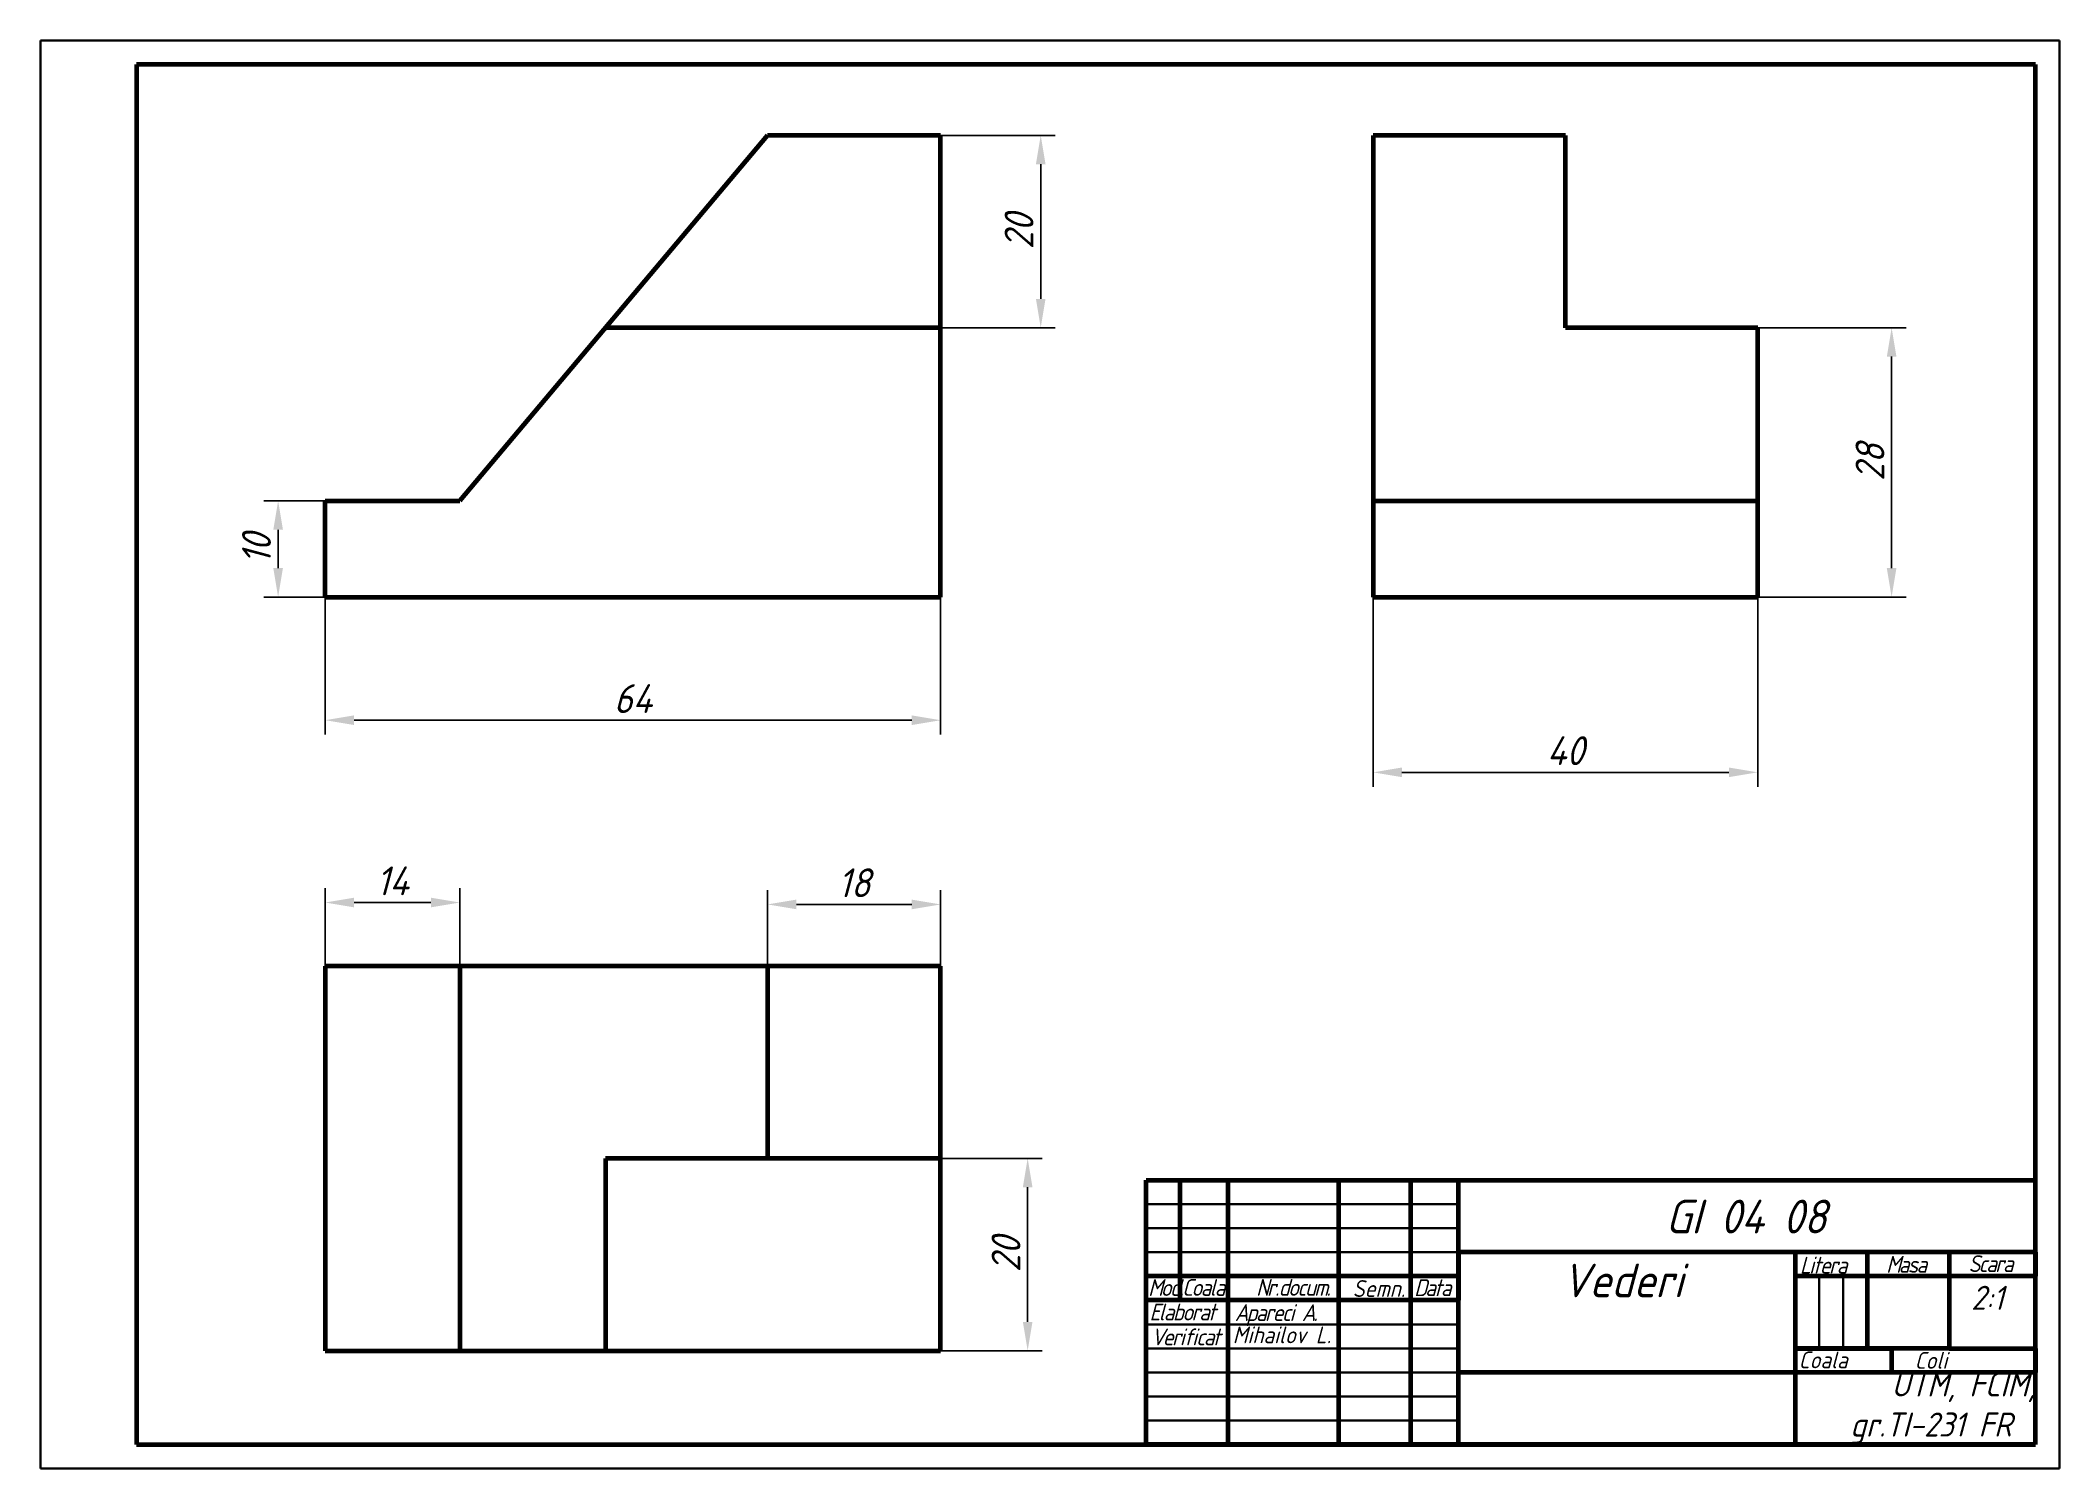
# Model space of a CAD drawing. Header units: millimetres. Extents: x 0 to 420, y 0 to 297.
import ezdxf

# ---------------------------------------------------------------- set-up
doc = ezdxf.new("R2010")
doc.units = ezdxf.units.MM
for name, color, linetype, lineweight in [('Contur', 162, 'Continuous', 70), ('Cote', 143, 'Continuous', 50), ('Subtire', 173, 'Continuous', 35), ('Text 3.5', 165, 'Continuous', 35), ('Text 5', 166, 'Continuous', 50), ('Text 7', 136, 'Continuous', 70)]:
    doc.layers.add(name, color=color, linetype=linetype, lineweight=lineweight)
doc.styles.get("Standard").update_dxf_attribs({"font": 'isocp.shx', "oblique": 15})
doc.dimstyles.new('ISO-25', dxfattribs={"dimscale": 1.5, "dimtxt": 4, "dimasz": 4, "dimexe": 2, "dimexo": 0, "dimgap": 1, "dimtad": 1, "dimtoh": 1, "dimlfac": 0.5, "dimtxsty": 'Standard', "dimcen": 0, "dimadec": 0, "dimazin": 0, "dimtfac": 1, "dimtmove": 0, "dimatfit": 3, "dimldrblk": 'DOT', "dimfxl": 1, "dimlwd": 25, "dimlwe": 25, "dimarcsym": 0})

# ---------------------------------------------------------------- blocks, each defined once
blk = doc.blocks.new('*D37')
at = {"layer": 'Cote', "color": 0, "lineweight": 25, "transparency": 16777216}
for p, q in [((59.24, 104.52), (59.24, 120.72)), ((65.24, 117.72), (81.24, 117.72)), ((87.24, 104.52), (87.24, 120.72))]:
    blk.add_line(p, q, dxfattribs=at)
at = {"layer": 'Cote', "color": 0, "transparency": 16777216}
for points in [[(65.24, 118.72), (65.24, 116.72), (59.24, 117.72)], [(81.24, 118.72), (81.24, 116.72), (87.24, 117.72)]]:
    blk.add_solid(points, dxfattribs=at)
at = {"layer": 'Defpoints', "color": 0, "transparency": 16777216}
for p in [(87.24, 117.72), (59.24, 104.52), (87.24, 104.52)]:
    blk.add_point(p, dxfattribs=at)
at = {"layer": 'Cote', "color": 0, "transparency": 16777216, "insert": (73.24, 122.22), "char_height": 6, "attachment_point": 5}
blk.add_mtext('14', dxfattribs=at)
blk = doc.blocks.new('_Dot')
at = {"color": 0, "linetype": 'ByBlock', "lineweight": -2}
blk.add_line((-0.5, 0), (-1, 0), dxfattribs=at)
at = {"color": 0, "linetype": 'ByBlock', "const_width": 0.5}
blk.add_lwpolyline([(-0.25, 0, 1), (0.25, 0, 1)], format="xyb", close=True, dxfattribs=at)
blk = doc.blocks.new('*D38')
at = {"layer": 'Cote', "color": 0, "lineweight": 25, "transparency": 16777216}
for p, q in [((59.24, 201.25), (46.45, 201.25)), ((49.45, 195.25), (49.45, 187.25)), ((59.24, 181.25), (46.45, 181.25))]:
    blk.add_line(p, q, dxfattribs=at)
at = {"layer": 'Cote', "color": 0, "transparency": 16777216}
for points in [[(48.45, 195.25), (50.45, 195.25), (49.45, 201.25)], [(48.45, 187.25), (50.45, 187.25), (49.45, 181.25)]]:
    blk.add_solid(points, dxfattribs=at)
at = {"layer": 'Defpoints', "color": 0, "transparency": 16777216}
for p in [(59.24, 201.25), (49.45, 181.25), (59.24, 181.25)]:
    blk.add_point(p, dxfattribs=at)
at = {"layer": 'Cote', "color": 0, "transparency": 16777216, "insert": (44.95, 191.25), "char_height": 6, "attachment_point": 5, "rotation": 90}
blk.add_mtext('10', dxfattribs=at)
blk = doc.blocks.new('*D39')
at = {"layer": 'Cote', "color": 0, "lineweight": 25, "transparency": 16777216}
for p, q in [((187.24, 277.25), (211.07, 277.25)), ((208.07, 271.25), (208.07, 243.25)), ((187.24, 237.25), (211.07, 237.25))]:
    blk.add_line(p, q, dxfattribs=at)
at = {"layer": 'Cote', "color": 0, "transparency": 16777216}
for points in [[(207.07, 271.25), (209.07, 271.25), (208.07, 277.25)], [(207.07, 243.25), (209.07, 243.25), (208.07, 237.25)]]:
    blk.add_solid(points, dxfattribs=at)
at = {"layer": 'Defpoints', "color": 0, "transparency": 16777216}
for p in [(187.24, 277.25), (187.24, 237.25), (208.07, 237.25)]:
    blk.add_point(p, dxfattribs=at)
at = {"layer": 'Cote', "color": 0, "transparency": 16777216, "insert": (203.56, 257.25), "char_height": 6, "attachment_point": 5, "rotation": 90}
blk.add_mtext('20', dxfattribs=at)
blk = doc.blocks.new('*D40')
at = {"layer": 'Cote', "color": 0, "lineweight": 25, "transparency": 16777216}
for p, q in [((187.24, 64.52), (208.35, 64.52)), ((205.35, 58.52), (205.35, 30.52)), ((187.24, 24.52), (208.35, 24.52))]:
    blk.add_line(p, q, dxfattribs=at)
at = {"layer": 'Cote', "color": 0, "transparency": 16777216}
for points in [[(204.35, 58.52), (206.35, 58.52), (205.35, 64.52)], [(204.35, 30.52), (206.35, 30.52), (205.35, 24.52)]]:
    blk.add_solid(points, dxfattribs=at)
at = {"layer": 'Defpoints', "color": 0, "transparency": 16777216}
for p in [(187.24, 64.52), (187.24, 24.52), (205.35, 24.52)]:
    blk.add_point(p, dxfattribs=at)
at = {"layer": 'Cote', "color": 0, "transparency": 16777216, "insert": (200.85, 44.52), "char_height": 6, "attachment_point": 5, "rotation": 90}
blk.add_mtext('20', dxfattribs=at)
blk = doc.blocks.new('*D41')
at = {"layer": 'Cote', "color": 0, "lineweight": 25, "transparency": 16777216}
for p, q in [((151.24, 104.52), (151.24, 120.32)), ((187.24, 104.52), (187.24, 120.32)), ((157.24, 117.32), (181.24, 117.32))]:
    blk.add_line(p, q, dxfattribs=at)
at = {"layer": 'Cote', "color": 0, "transparency": 16777216}
for points in [[(157.24, 118.32), (157.24, 116.32), (151.24, 117.32)], [(181.24, 118.32), (181.24, 116.32), (187.24, 117.32)]]:
    blk.add_solid(points, dxfattribs=at)
at = {"layer": 'Defpoints', "color": 0, "transparency": 16777216}
for p in [(187.24, 117.32), (151.24, 104.52), (187.24, 104.52)]:
    blk.add_point(p, dxfattribs=at)
at = {"layer": 'Cote', "color": 0, "transparency": 16777216, "insert": (169.24, 121.82), "char_height": 6, "attachment_point": 5}
blk.add_mtext('18', dxfattribs=at)
blk = doc.blocks.new('*D42')
at = {"layer": 'Cote', "color": 0, "lineweight": 25, "transparency": 16777216}
for p, q in [((59.24, 181.25), (59.24, 152.63)), ((187.24, 181.25), (187.24, 152.63)), ((65.24, 155.63), (181.24, 155.63))]:
    blk.add_line(p, q, dxfattribs=at)
at = {"layer": 'Cote', "color": 0, "transparency": 16777216}
for points in [[(65.24, 156.63), (65.24, 154.63), (59.24, 155.63)], [(181.24, 156.63), (181.24, 154.63), (187.24, 155.63)]]:
    blk.add_solid(points, dxfattribs=at)
at = {"layer": 'Defpoints', "color": 0, "transparency": 16777216}
for p in [(59.24, 181.25), (187.24, 181.25), (187.24, 155.63)]:
    blk.add_point(p, dxfattribs=at)
at = {"layer": 'Cote', "color": 0, "transparency": 16777216, "insert": (123.24, 160.13), "char_height": 6, "attachment_point": 5}
blk.add_mtext('64', dxfattribs=at)
blk = doc.blocks.new('*D43')
at = {"layer": 'Cote', "color": 0, "lineweight": 25, "transparency": 16777216}
for p, q in [((357.21, 237.25), (388.06, 237.25)), ((385.06, 231.25), (385.06, 187.25)), ((357.21, 181.25), (388.06, 181.25))]:
    blk.add_line(p, q, dxfattribs=at)
at = {"layer": 'Cote', "color": 0, "transparency": 16777216}
for points in [[(384.06, 231.25), (386.06, 231.25), (385.06, 237.25)], [(384.06, 187.25), (386.06, 187.25), (385.06, 181.25)]]:
    blk.add_solid(points, dxfattribs=at)
at = {"layer": 'Defpoints', "color": 0, "transparency": 16777216}
for p in [(357.21, 237.25), (357.21, 181.25), (385.06, 181.25)]:
    blk.add_point(p, dxfattribs=at)
at = {"layer": 'Cote', "color": 0, "transparency": 16777216, "insert": (380.56, 209.25), "char_height": 6, "attachment_point": 5, "rotation": 90}
blk.add_mtext('28', dxfattribs=at)
blk = doc.blocks.new('*D44')
at = {"layer": 'Cote', "color": 0, "lineweight": 25, "transparency": 16777216}
for p, q in [((277.21, 181.25), (277.21, 141.79)), ((357.21, 181.25), (357.21, 141.79)), ((283.21, 144.79), (351.21, 144.79))]:
    blk.add_line(p, q, dxfattribs=at)
at = {"layer": 'Cote', "color": 0, "transparency": 16777216}
for points in [[(283.21, 145.79), (283.21, 143.79), (277.21, 144.79)], [(351.21, 145.79), (351.21, 143.79), (357.21, 144.79)]]:
    blk.add_solid(points, dxfattribs=at)
at = {"layer": 'Defpoints', "color": 0, "transparency": 16777216}
for p in [(277.21, 181.25), (357.21, 181.25), (357.21, 144.79)]:
    blk.add_point(p, dxfattribs=at)
at = {"layer": 'Cote', "color": 0, "transparency": 16777216, "insert": (317.21, 149.29), "char_height": 6, "attachment_point": 5}
blk.add_mtext('40', dxfattribs=at)

msp = doc.modelspace()

# ---------------------------------------------------------------- linework, layer by layer
at = {"layer": 'Contur'}
for p, q in [((415, 292), (20, 292)), ((20, 292), (20, 5)), ((415, 5), (415, 292)), ((151.239, 277.248), (87.239, 201.248)), ((187.239, 277.248), (151.239, 277.248)), ((187.239, 237.248), (187.239, 277.248)), ((317.215, 277.248), (277.215, 277.248)), ((277.215, 277.248), (277.215, 181.248)), ((317.215, 237.248), (317.215, 277.248)), ((187.239, 237.248), (117.555, 237.248)), ((187.239, 181.248), (187.239, 237.248)), ((357.215, 237.248), (317.215, 237.248)), ((357.215, 181.248), (357.215, 237.248)), ((59.239, 181.248), (59.239, 201.248)), ((59.239, 201.248), (87.239, 201.248)), ((277.215, 201.248), (357.215, 201.248)), ((59.239, 181.248), (187.239, 181.248)), ((277.215, 181.248), (357.215, 181.248)), ((59.239, 104.518), (59.239, 24.518)), ((187.239, 104.518), (59.239, 104.518)), ((87.239, 104.518), (87.239, 24.518)), ((151.239, 104.518), (151.239, 64.518)), ((187.239, 24.518), (187.239, 104.518)), ((187.239, 64.518), (117.555, 64.518)), ((117.555, 64.518), (117.555, 24.518)), ((230, 5), (230, 60)), ((230, 60), (415, 60)), ((230, 60), (237, 60)), ((237, 60), (237, 35)), ((237, 60), (247, 60)), ((247, 60), (247, 5)), ((247, 60), (270, 60)), ((270, 60), (270, 5)), ((270, 60), (285, 60)), ((285, 60), (285, 5)), ((295, 5), (295, 60)), ((365, 45), (295, 45)), ((295, 45), (295, 40)), ((415, 45), (365, 45)), ((365, 45), (365, 5)), ((380, 45), (380, 25)), ((397, 45), (397, 25)), ((415, 45), (415, 40)), ((295, 40), (230, 40)), ((295, 40), (295, 35)), ((415, 40), (365, 40)), ((295, 35), (230, 35)), ((59.239, 24.518), (187.239, 24.518)), ((380, 25), (365, 25)), ((365, 25), (385, 25)), ((397, 25), (380, 25)), ((385, 25), (385, 20)), ((397, 25), (415, 25)), ((415, 25), (415, 20)), ((365, 20), (295, 20)), ((415, 20), (365, 20)), ((20, 5), (415, 5)), ((415, 5), (230, 5)), ((230, 5), (295, 5))]:
    msp.add_line(p, q, dxfattribs=at)
at = {"layer": 'Subtire'}
for p, q in [((420, 297), (0, 297)), ((0, 297), (0, 0)), ((420, 0), (420, 297)), ((230, 55), (295, 55)), ((230, 50), (295, 50)), ((230, 45), (295, 45)), ((370, 40), (370, 25)), ((375, 40), (375, 25)), ((230, 30), (295, 30)), ((230, 25), (295, 25)), ((230, 20), (295, 20)), ((230, 15), (295, 15)), ((230, 10), (295, 10)), ((0, 0), (420, 0))]:
    msp.add_line(p, q, dxfattribs=at)

# ---------------------------------------------------------------- texts
at = {"layer": 'Text 3.5', "char_height": 3.5, "attachment_point": 1}
for s, width, insert in [('{\\T0.75;Litera}', 13.14843, (365.982, 44.06)), ('{\\T0.75;  Masa}', 15.85359, (380.52, 44.225)), ('{\\T0.75;  Scara}', 16.57648, (397.628, 44.371)), ('{\\T0.75;Mod.}', 7, (230.414, 39.402)), ('{\\T0.75;Coala}', 9.18365, (237.48, 39.424)), ('{\\T0.75;   Nr.docum.}', 47.23408, (247.766, 39.439)), (' Semn.', 13.12516, (270.952, 39.198)), ('{\\T0.75;Data}', 8.70085, (285.741, 39.369)), ('{\\T0.75;Elaborat}', 0.69166, (230.692, 34.304)), ('{\\T0.75;Apareci A.}', 46.40501, (248.438, 34.198)), ('Mihailov L.', 23.35085, (248.004, 29.56)), ('{\\T0.75;Verificat}', 14.87337, (231.04, 29.135)), ('Coala', 18.54099, (365.709, 24.356)), ('  Coli', 20.84332, (385.842, 24.256))]:
    msp.add_mtext_dynamic_manual_height_columns(s, width=width, gutter_width=12.5, heights=[0], dxfattribs=dict(at, insert=insert))
at = {"layer": 'Text 5', "char_height": 5, "attachment_point": 1}
for s, width, insert in [(' 2:1', 14.74605, (398.75, 38.021)), ('       UTM, FCIM,\\P    gr.TI-231 FR', 54.84173, (365, 20))]:
    msp.add_mtext_dynamic_manual_height_columns(s, width=width, gutter_width=12.5, heights=[0], dxfattribs=dict(at, insert=insert))
at = {"layer": 'Text 7', "char_height": 7, "attachment_point": 1}
for s, width, insert in [('         GI 04 08', 109.77894, (302.024, 55.919)), ('    Vederi', 60.1535, (300.495, 42.629))]:
    msp.add_mtext_dynamic_manual_height_columns(s, width=width, gutter_width=12.5, heights=[0], dxfattribs=dict(at, insert=insert))

# ---------------------------------------------------------------- dimensions: what is measured, and where the dimension line sits
at = {"layer": 'Cote'}
for base, p1, p2, picture, middle in [((208.066, 237.248), (187.239, 277.248), (187.239, 237.248), '*D39', (203.565, 257.248)), ((385.062, 181.248), (357.215, 237.248), (357.215, 181.248), '*D43', (380.561, 209.248)), ((49.449, 181.248), (59.239, 201.248), (59.239, 181.248), '*D38', (44.949, 191.248)), ((205.346, 24.518), (187.239, 64.518), (187.239, 24.518), '*D40', (200.845, 44.518))]:
    dim = msp.add_linear_dim(base=base, p1=p1, p2=p2, angle=90, dimstyle='ISO-25', dxfattribs=at)
    dim.commit()
    dim.dimension.update_dxf_attribs({"geometry": picture, "text_midpoint": middle})
for base, p1, p2, picture, middle in [((187.239, 155.628), (59.239, 181.248), (187.239, 181.248), '*D42', (123.239, 160.128)), ((357.215, 144.792), (277.215, 181.248), (357.215, 181.248), '*D44', (317.215, 149.292)), ((87.239, 117.719), (59.239, 104.518), (87.239, 104.518), '*D37', (73.239, 122.219)), ((187.239, 117.318), (151.239, 104.518), (187.239, 104.518), '*D41', (169.239, 121.818))]:
    dim = msp.add_linear_dim(base=base, p1=p1, p2=p2, dimstyle='ISO-25', dxfattribs=at)
    dim.commit()
    dim.dimension.update_dxf_attribs({"geometry": picture, "text_midpoint": middle})

doc.saveas('drawing.dxf')
